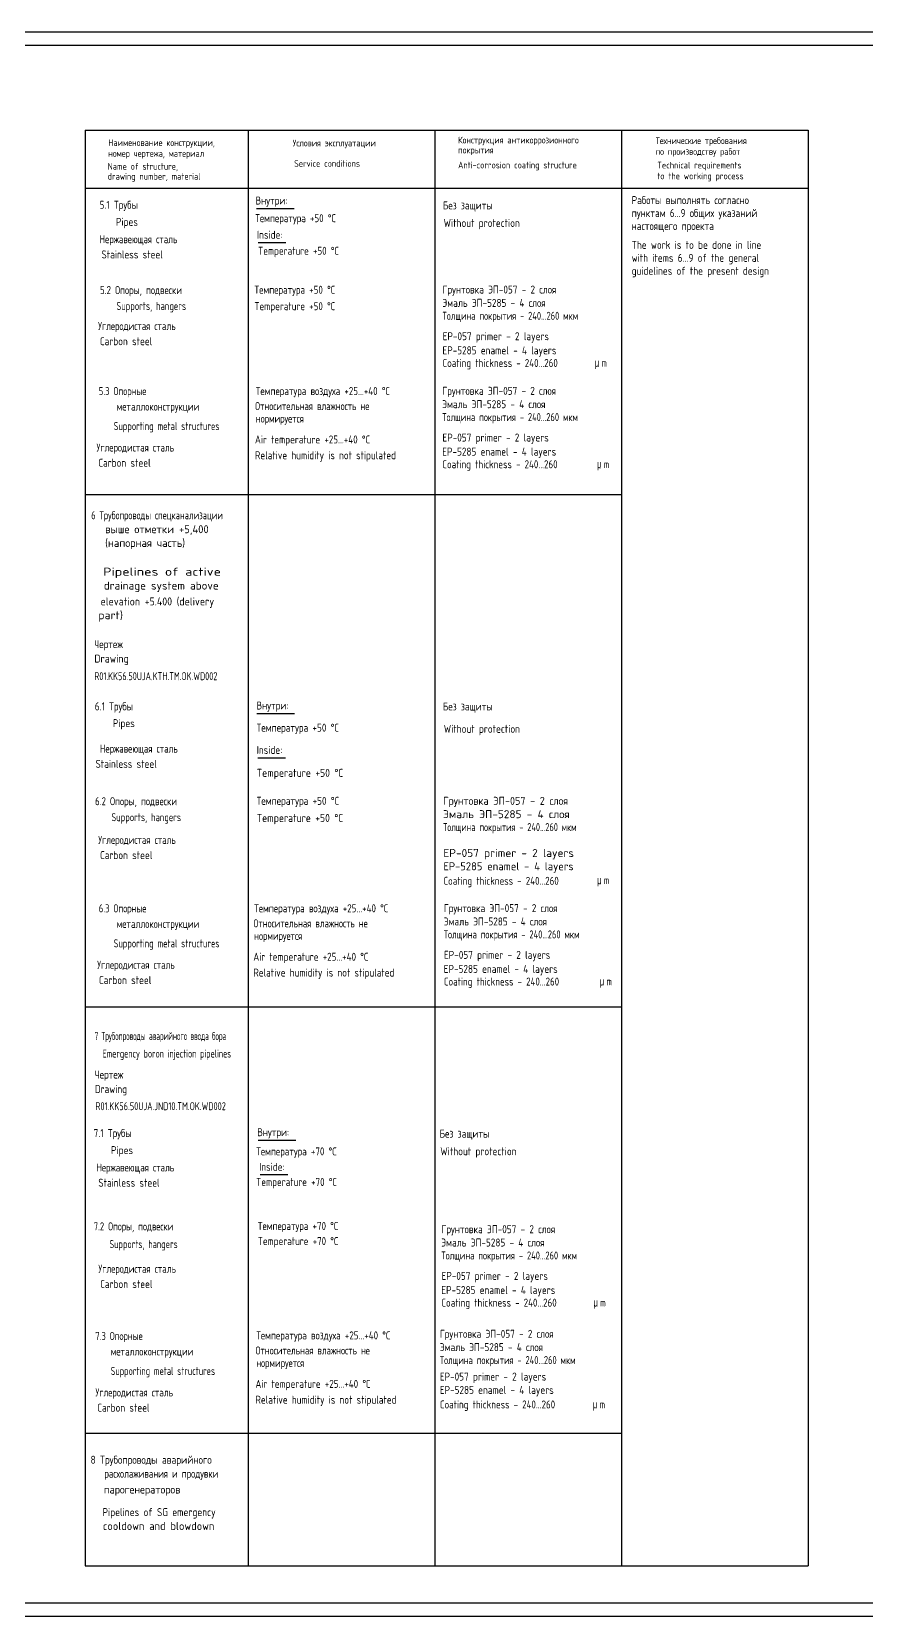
# Model space of a CAD drawing. Header units: millimetres. Extents: x 1061 to 2322, y -16 to 578.
# Drawn here: x 1696 to 2009, y -16 to 578 of the extents above; entities that cross this region are included whole.
import ezdxf

# ---------------------------------------------------------------- set-up
doc = ezdxf.new("R2010")
doc.units = ezdxf.units.MM
for name, color, linetype in [('TITUL', 7, 'Continuous'), ('YELLOW', 2, 'Continuous'), ('ОСНОВНОЙ', 3, 'Continuous'), ('Штампы', 1, 'Continuous')]:
    doc.layers.add(name, color=color, linetype=linetype)
doc.layers.add('Текст', color=7, linetype='Continuous', lineweight=25)
doc.styles.add('ROMANS', font='romans.shx', dxfattribs={"width": 0.8})
doc.styles.get("Standard").update_dxf_attribs({"font": 'romans.shx', "width": 0.8})
doc.styles.add('SYMBOL', font='symbol.ttf')

# ---------------------------------------------------------------- blocks, each defined once
blk = doc.blocks.new('A$C37B27227')
at = {"layer": 'YELLOW', "width": 0.686812}
for style, p in [('SYMBOL', (0.05, 1.01)), ('ROMANS', (2.56, 1.01))]:
    blk.add_text('m ', height=3, dxfattribs=dict(at, style=style)).set_placement(p)

msp = doc.modelspace()

# ---------------------------------------------------------------- linework, layer by layer
at = {"layer": 'TITUL'}
for p, q in [((1060.89, 578.07), (2321.89, 578.07)), ((1060.89, -15.93), (2321.89, -15.93))]:
    msp.add_line(p, q, dxfattribs=at)
at = {"layer": 'TITUL', "color": 1}
for p, q in [((1080.89, 573.07), (2316.89, 573.07)), ((1080.89, -10.93), (2316.89, -10.93))]:
    msp.add_line(p, q, dxfattribs=at)
at = {"layer": 'ОСНОВНОЙ'}
for p, q in [((1716.18, 541.11), (1987.18, 541.11)), ((1716.18, 541.11), (1716.18, 3.03)), ((1777.18, 541.11), (1777.18, 3.03)), ((1847.18, 541.11), (1847.18, 3.03)), ((1917.18, 541.11), (1917.18, 3.03)), ((1987.18, 541.11), (1987.18, 3.03)), ((1716.18, 519.47), (1987.18, 519.47)), ((1716.18, 3.03), (1987.18, 3.03)), ((1716.18, 3.03), (1987.18, 3.03))]:
    msp.add_line(p, q, dxfattribs=at)
at = {"layer": 'ОСНОВНОЙ', "color": 0}
for p, q in [((1716.18, 404.62), (1917.18, 404.62)), ((1716.18, 212.5), (1917.18, 212.5)), ((1716.18, 52.74), (1917.18, 52.74))]:
    msp.add_line(p, q, dxfattribs=at)
at = {"layer": 'Текст', "color": 2}
for p, q in [((1780.38, 511.82), (1794.43, 511.82)), ((1781, 499.01), (1791.34, 499.01)), ((1780.54, 322.53), (1794.58, 322.53)), ((1780.9, 305.9), (1791.24, 305.9)), ((1781.02, 162.6), (1795.07, 162.6)), ((1781.79, 149.62), (1792.14, 149.62))]:
    msp.add_line(p, q, dxfattribs=at)

# ---------------------------------------------------------------- block references
for p in [(1907.12, 451.41), (1907.98, 413.44), (1908.04, 257.5), (1909.01, 219.53)]:
    msp.add_blockref('A$C37B27227', p)
at = {"color": 2}
for p in [(1906.66, 99.17), (1906.43, 61.01)]:
    msp.add_blockref('A$C37B27227', p, dxfattribs=at)

# ---------------------------------------------------------------- texts
for s, width, p in [('выше отметки +5,400', 0.922327, (1723.6, 390.07)), ('(напорная часть)', 0.922327, (1723.6, 384.92)), ('drainage system above', 0.962847, (1723.12, 368.93)), (' elevation +5.400 (delivery', 0.861072, (1720.19, 362.99)), ('  part) ', 1.013399, (1717.01, 357.83)), ('расхолаживания и продувки', 0.760956, (1723.35, 36.04)), ('парогенераторов ', 0.88892, (1723.11, 30.09)), ('cooldown and blowdown ', 0.905802, (1722.77, 16.42))]:
    msp.add_text(s, height=3, dxfattribs=dict(at, width=width)).set_placement(p)
at = {"layer": 'YELLOW', "style": 'ROMANS'}
for s, height, width, p in [('Name of structure,', 2.5, 0.8, (1724.57, 526.34)), ('Service conditions  ', 2.5, 0.8, (1794.46, 527.4)), ('drawing number, material', 2.5, 0.8, (1724.57, 522.61)), ('5.1 Трубы', 3, 0.8, (1721.53, 511.67)), ('Без защиты', 3, 0.8, (1850.25, 511.46)), ('пунктам 6...9 общих указаний', 3, 0.8, (1921.01, 508.59)), ('Работы выполнять согласно', 3, 0.8, (1921.01, 513.44)), ('  Pipes', 3, 0.8, (1724.48, 505.29)), ('Температура +50 °С', 3, 0.782353, (1779.9, 506.66)), ('Without protection', 3, 0.8, (1850.5, 504.87)), ('настоящего проекта', 3, 0.8, (1921.01, 503.73)), ('   Нержавеющая сталь', 3, 0.758036, (1716.98, 498.78)), ('The work is to be done in line', 3, 0.8, (1921.01, 496.65)), ('  Stainless steel', 3, 0.8, (1719.07, 493.07)), ('Temperature +50 °С', 3, 0.782353, (1780.96, 494.43)), ('with items 6...9 of the general', 3, 0.8, (1921.01, 491.79)), ('guidelines of the present design', 3, 0.8, (1921.01, 486.93)), ('5.2 Опоры, подвески  ', 3, 0.767817, (1721.72, 479.72)), ('Температура +50 °С', 3, 0.782353, (1779.62, 479.83)), ('Грунтовка ЭП-057 - 2 слоя', 3, 0.8, (1850.07, 479.91)), ('  Supports, hangers  ', 3, 0.733234, (1724.94, 473.75)), ('Temperature +50 °С', 3, 0.782353, (1779.55, 473.67)), ('Эмаль ЭП-5285 - 4 слоя', 3, 0.8, (1850.07, 474.91)), ('Толщина покрытия - 240...260 мкм', 3, 0.733792, (1850.07, 470.06)), ('   Углеродистая сталь', 3, 0.758036, (1716.46, 466.24)), ('  Сarbon steel', 3, 0.8, (1718.55, 460.53)), ('EP-057 primer - 2 layers', 3, 0.8, (1850.15, 462.41)), ('EP-5285 enamel - 4 layers', 3, 0.8, (1850.07, 457.12)), ('Coating thickness - 240...260    ', 3, 0.776626, (1850.09, 452.38)), ('5.3 Опорные ', 3, 0.748688, (1721.23, 441.85)), ('Температура воздуха +25...+40 °С', 3, 0.782353, (1780.1, 441.88)), ('Эмаль ЭП-5285 - 4 слоя', 3, 0.8, (1849.99, 436.94)), ('Грунтовка ЭП-057 - 2 слоя', 3, 0.8, (1849.99, 441.94)), (' металлоконструкции', 3, 0.765876, (1726.43, 436.03)), ('Относительная влажность не', 3, 0.751084, (1779.84, 436.24)), ('нормируется', 3, 0.751084, (1780.1, 431.54)), ('Толщина покрытия - 240...260 мкм', 3, 0.733792, (1849.99, 432.09)), ('  Supporting metal structures', 3, 0.725573, (1723.93, 428.74)), ('   Углеродистая сталь', 3, 0.758036, (1715.87, 420.69)), ('Air temperature +25...+40 °С', 3, 0.785941, (1779.78, 423.71)), ('EP-5285 enamel - 4 layers', 3, 0.8, (1849.99, 419.15)), ('EP-057 primer - 2 layers', 3, 0.8, (1850.07, 424.43)), ('  Сarbon steel', 3, 0.8, (1717.96, 414.98)), ('Relative humidity is not stipulated', 3, 0.790643, (1779.78, 417.78)), ('Coating thickness - 240...260    ', 3, 0.776626, (1850.01, 414.41)), ('Без защиты', 3, 0.8, (1850.24, 323.62)), ('Without protection', 3, 0.8, (1850.56, 315.24)), ('Грунтовка ЭП-057 - 2 слоя', 3, 0.878179, (1850.32, 288.25)), ('Эмаль ЭП-5285 - 4 слоя', 3, 0.981494, (1850.32, 283.25)), ('Толщина покрытия - 240...260 мкм', 3, 0.705399, (1850.32, 278.4)), ('EP-057 primer - 2 layers', 3, 0.981945, (1850.43, 268.71)), ('EP-5285 enamel - 4 layers', 3, 0.914078, (1850.43, 263.72)), ('Coating thickness - 240...260    ', 3, 0.776626, (1850.45, 258.27)), ('6.3 Опорные ', 3, 0.748688, (1721.23, 247.95)), ('Грунтовка ЭП-057 - 2 слоя', 3, 0.8, (1850.56, 248.03)), (' металлоконструкции', 3, 0.765876, (1726.43, 242.12)), ('Эмаль ЭП-5285 - 4 слоя', 3, 0.8, (1850.56, 243.03)), ('  Supporting metal structures', 3, 0.725573, (1723.93, 234.83)), ('нормируется', 3, 0.751084, (1779.49, 237.63)), ('Толщина покрытия - 240...260 мкм', 3, 0.733792, (1850.56, 238.18)), ('EP-057 primer - 2 layers', 3, 0.8, (1850.64, 230.52)), ('   Углеродистая сталь', 3, 0.758036, (1716.12, 226.78)), ('EP-5285 enamel - 4 layers', 3, 0.8, (1850.56, 225.24)), ('  Сarbon steel', 3, 0.8, (1718.21, 221.07)), ('Coating thickness - 240...260    ', 3, 0.776626, (1850.59, 220.5))]:
    msp.add_text(s, height=height, dxfattribs=dict(at, width=width)).set_placement(p)
at = {"layer": 'YELLOW'}
for s, width, p in [('6 Трубопроводы спецканализации', 0.71439, (1718.41, 395.29)), ('Pipelines of active', 1.215684, (1722.87, 374.15)), ('Чертеж', 0.8, (1719.58, 346.98)), ('Drawing', 0.853613, (1719.58, 341.57)), ('R01.KK56.50UJA.KTH.TM.OK.WD002', 0.7, (1719.58, 334.98)), ('6.1 Трубы', 0.8, (1719.73, 323.67)), ('  Pipes', 0.8, (1723.31, 317.37)), ('Нержавеющая сталь', 0.758036, (1721.64, 307.82)), ('  Stainless steel', 0.8, (1716.82, 302.11)), ('6.2 Опоры, подвески  ', 0.767817, (1719.84, 288.1)), ('  Supports, hangers  ', 0.733234, (1723.06, 282.12)), ('   Углеродистая сталь', 0.758036, (1716.51, 273.62)), ('  Сarbon steel', 0.8, (1718.6, 267.91)), ('8 Трубопроводы аварийного', 0.815677, (1718.16, 41.25)), ('Pipelines of SG emergency', 0.807539, (1722.62, 21.63))]:
    msp.add_text(s, height=3, dxfattribs=dict(at, width=width)).set_placement(p)
at = {"layer": 'YELLOW', "color": 2, "style": 'ROMANS'}
for s, width, p in [('Температура воздуха +25...+40 °С', 0.782353, (1779.49, 247.97)), ('Относительная влажность не', 0.751084, (1779.23, 242.33)), ('Air temperature +25...+40 °С', 0.785941, (1779.17, 229.8)), ('Relative humidity is not stipulated', 0.790643, (1779.17, 223.87)), ('Чертеж', 0.8, (1719.75, 185.63)), ('Drawing', 0.8, (1719.75, 180.22)), ('R01.KK56.50UJA.JND10.TM.OK.WD002', 0.65, (1719.99, 173.79)), ('7.1 Трубы', 0.8, (1719.3, 163.7)), ('Без защиты', 0.8, (1849.01, 163.49)), ('  Pipes', 0.8, (1722.66, 157.31)), ('Температура +70 °С', 0.782353, (1780.26, 156.84)), ('Without protection', 0.8, (1849.26, 156.89)), ('   Нержавеющая сталь', 0.758036, (1715.79, 150.81)), ('  Stainless steel', 0.8, (1717.88, 145.1)), ('Temperature +70 °С', 0.782353, (1780.25, 145.38)), ('7.2 Опоры, подвески  ', 0.746775, (1719.34, 128.74)), ('Температура +70 °С', 0.782353, (1780.87, 128.89)), ('Грунтовка ЭП-057 - 2 слоя', 0.8, (1849.65, 127.67)), ('  Supports, hangers  ', 0.718902, (1722.36, 122.1)), ('Temperature +70 °С', 0.782353, (1780.83, 123.22)), ('Эмаль ЭП-5285 - 4 слоя', 0.8, (1849.65, 122.68)), ('Толщина покрытия - 240...260 мкм', 0.733792, (1849.65, 117.82)), ('   Углеродистая сталь', 0.758036, (1716.56, 112.84)), ('EP-057 primer - 2 layers', 0.8, (1849.73, 110.17)), ('  Сarbon steel', 0.8, (1718.65, 107.13)), ('EP-5285 enamel - 4 layers', 0.8, (1849.65, 104.88)), ('Coating thickness - 240...260    ', 0.776626, (1849.67, 100.14)), ('7.3 Опорные', 0.748688, (1719.9, 87.65)), ('Температура воздуха +25...+40 °С', 0.782353, (1780.28, 87.87)), ('Грунтовка ЭП-057 - 2 слоя', 0.8, (1849.08, 88.46)), ('  металлоконструкции', 0.765876, (1722.68, 81.83)), ('Относительная влажность не', 0.751084, (1780.02, 82.23)), ('Эмаль ЭП-5285 - 4 слоя', 0.8, (1849.08, 83.47)), ('  Supporting metal structures', 0.700565, (1722.84, 74.54)), ('нормируется', 0.751084, (1780.28, 77.53)), ('Толщина покрытия - 240...260 мкм', 0.733792, (1849.08, 78.61)), ('Air temperature +25...+40 °С', 0.785941, (1779.96, 69.7)), ('EP-057 primer - 2 layers', 0.8, (1849.08, 72.42)), ('   Углеродистая сталь', 0.758036, (1715.47, 66.49)), ('Relative humidity is not stipulated', 0.790643, (1779.96, 63.77)), ('EP-5285 enamel - 4 layers', 0.8, (1849.08, 67.42)), ('  Сarbon steel', 0.8, (1717.56, 60.78)), ('Coating thickness - 240...260    ', 0.776626, (1849.1, 61.98))]:
    msp.add_text(s, height=3, dxfattribs=dict(at, width=width)).set_placement(p)
at = {"layer": 'Текст', "color": 2, "style": 'ROMANS', "width": 0.8}
for s, height, p in [('Наименование конструкции,', 2.5, (1724.77, 535.23)), ('Условия эксплуатации  ', 2.5, (1793.95, 535.08)), ('Конструкция антикоррозионного', 2.5, (1855.93, 536.19)), ('Технические требования', 2.5, (1929.98, 535.95)), ('номер чертежа, материал', 2.5, (1724.77, 531.17)), ('Anti-corrosion coating structure', 2.5, (1855.93, 526.82)), ('покрытия', 2.5, (1855.93, 532.45)), ('по производству работ', 2.5, (1929.98, 531.9)), ('Technical requirements ', 2.5, (1930.61, 526.79)), ('to the working process', 2.5, (1930.61, 522.74)), ('Внутри:', 3, (1779.98, 513.27)), ('Inside:', 3, (1780.55, 500.45)), ('Inside:', 3, (1780.45, 307.34)), ('Внутри:', 3, (1780.62, 164.04)), ('Inside:', 3, (1781.35, 151.06))]:
    msp.add_text(s, height=height, dxfattribs=at).set_placement(p)
at = {"layer": 'Текст', "color": 2}
for s, width, p in [('Внутри:', 0.8, (1780.35, 323.98)), ('Температура +50 °С', 0.798605, (1780.41, 315.67)), ('Temperature +50 °С', 0.837215, (1780.41, 298.74)), ('Температура +50 °С', 0.8, (1780.41, 288.25)), ('Temperature +50 °С', 0.836346, (1780.41, 281.83))]:
    msp.add_text(s, height=3, dxfattribs=dict(at, width=width)).set_placement(p)
at = {"layer": 'Штампы', "color": 2, "style": 'ROMANS'}
for s, width, p in [('7 Трубопроводы аварийного ввода бора ', 0.521, (1719.65, 200.1)), ('Emergency boron injection pipelines', 0.58, (1722.66, 193.51))]:
    msp.add_text(s, height=3, dxfattribs=dict(at, width=width)).set_placement(p)

doc.saveas('drawing.dxf')
